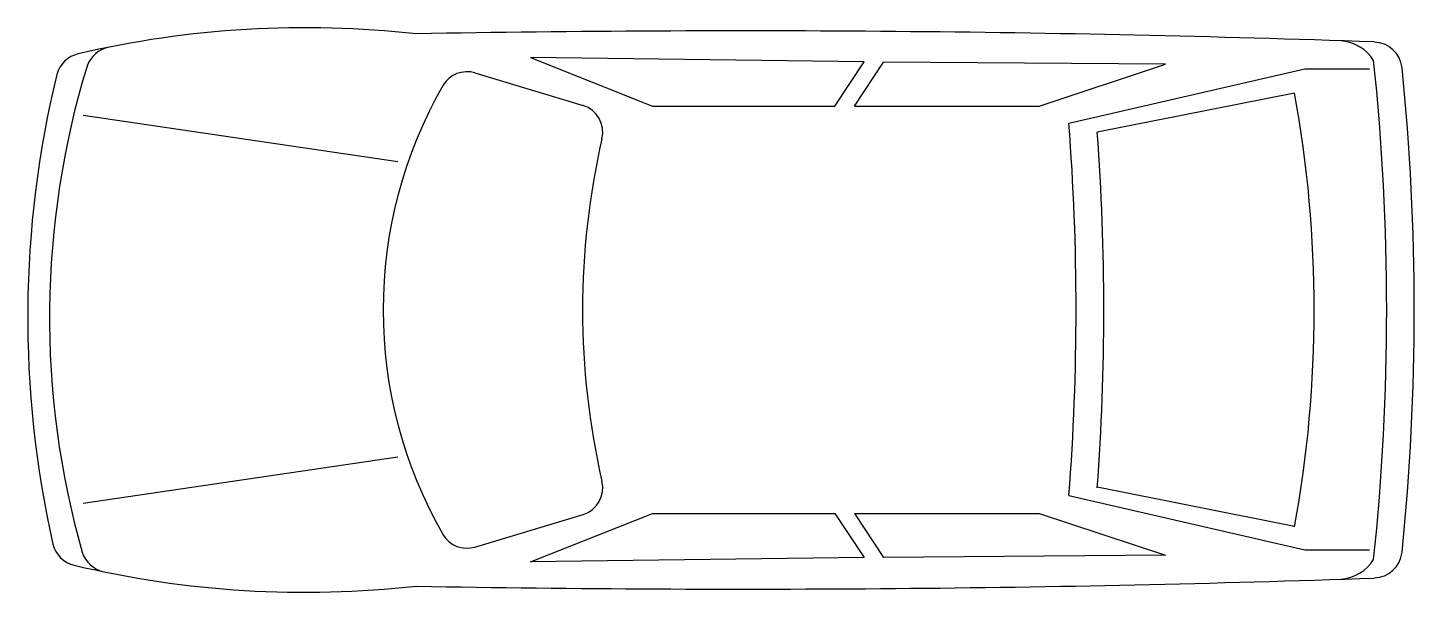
# Model space of a CAD drawing. Extents: x -4.4 to -0.59, y -0.84 to 0.71.
import ezdxf

# ---------------------------------------------------------------- set-up
doc = ezdxf.new("R2010")
doc.units = 0
doc.header["$MEASUREMENT"] = 0
doc.layers.add('01', color=1, linetype='CONTINUOUS')
doc.layers.add('02', color=2, linetype='CONTINUOUS')

msp = doc.modelspace()

# ---------------------------------------------------------------- linework, layer by layer
at = {"layer": '01'}
for p, q in [((-2.102, 0.6213), (-3.0183, 0.6327)), ((-3.0183, 0.6327), (-2.6834, 0.4997)), ((-2.1821, 0.4997), (-2.102, 0.6213)), ((-2.1284, 0.4997), (-2.0488, 0.6206)), ((-1.2752, 0.6147), (-2.0488, 0.6206)), ((-1.622, 0.4997), (-1.2752, 0.6147)), ((-3.1703, 0.5906), (-2.8737, 0.5011)), ((-1.5401, 0.453), (-0.8927, 0.602)), ((-0.8927, 0.602), (-0.7149, 0.602)), ((-0.9203, 0.5356), (-1.4619, 0.4281)), ((-2.6834, 0.4997), (-2.1821, 0.4997)), ((-2.1284, 0.4997), (-1.622, 0.4997)), ((-4.2455, 0.475), (-3.3819, 0.348)), ((-4.2455, -0.5904), (-3.3819, -0.4634)), ((-1.5398, -0.5699), (-0.8927, -0.7188)), ((-0.9203, -0.6545), (-1.4619, -0.547)), ((-3.1703, -0.7111), (-2.8737, -0.6215)), ((-3.0183, -0.7515), (-2.6834, -0.6186)), ((-2.6834, -0.6186), (-2.1821, -0.6186)), ((-2.1821, -0.6186), (-2.102, -0.7402)), ((-2.1284, -0.6186), (-2.0488, -0.7395)), ((-2.1284, -0.6186), (-1.622, -0.6186)), ((-1.622, -0.6186), (-1.2752, -0.7336)), ((-0.8927, -0.7188), (-0.7149, -0.7188)), ((-2.102, -0.7402), (-3.0183, -0.7515)), ((-1.2752, -0.7336), (-2.0488, -0.7395))]:
    msp.add_line(p, q, dxfattribs=at)
for centre, radius, start, end in [((-4.16, 0.5832), 0.0796, 101.3249, 160.8826), ((-0.8019, 0.5625), 0.1168, 32.4712, 85.6013), ((-1.9729, -0.0809), 2.3653, 163.0347, 195.8141), ((-7.24, -0.0602), 6.5724, 354.01419, 5.98581), ((-3.1923, 0.5177), 0.0762, 73.2016, 148.8545), ((-2.185, -0.0602), 1.2375, 150.0774, 209.9226), ((-4.1955, -0.0602), 3.3289, 349.6897, 10.3103), ((-2.8957, 0.4281), 0.0762, 346.3369, 73.2016), ((-8.1499, -0.0603), 6.6297, 355.59188, 4.44072), ((-8.1067, -0.0602), 6.6627, 355.79714, 4.20286), ((-0.7732, -0.0602), 2.1018, 167.0683, 192.9317), ((-2.8957, -0.5486), 0.0762, 286.7984, 13.6631), ((-3.1923, -0.6381), 0.0762, 211.1455, 286.7984), ((-4.1728, -0.7011), 0.0796, 197.8179, 258.3942), ((-0.8019, -0.6829), 0.1168, 274.3987, 327.5288)]:
    msp.add_arc(centre, radius, start, end, dxfattribs=at)
at = {"layer": '02'}
for centre, radius, start, end in [((-3.6354, -2.0361), 2.751, 83.6479, 103.1156), ((-2.4359, -48.6866), 49.3928, 87.98775, 91.03842), ((-0.7045, 0.5961), 0.0796, 6.5101, 87.8881), ((-4.2416, 0.5656), 0.0796, 103.1156, 164.5941), ((-1.5594, -0.0809), 2.8386, 166.3976, 192.667), ((-7.2144, -0.0602), 6.6225, 354.2342, 5.7658), ((-4.2518, -0.6836), 0.0796, 194.3452, 256.6607), ((-3.6354, 1.9157), 2.751, 256.6607, 276.3521), ((-0.7045, -0.7165), 0.0796, 272.1119, 353.4899), ((-2.4359, 48.5662), 49.3928, 268.96158, 272.01225)]:
    msp.add_arc(centre, radius, start, end, dxfattribs=at)

doc.saveas('drawing.dxf')
